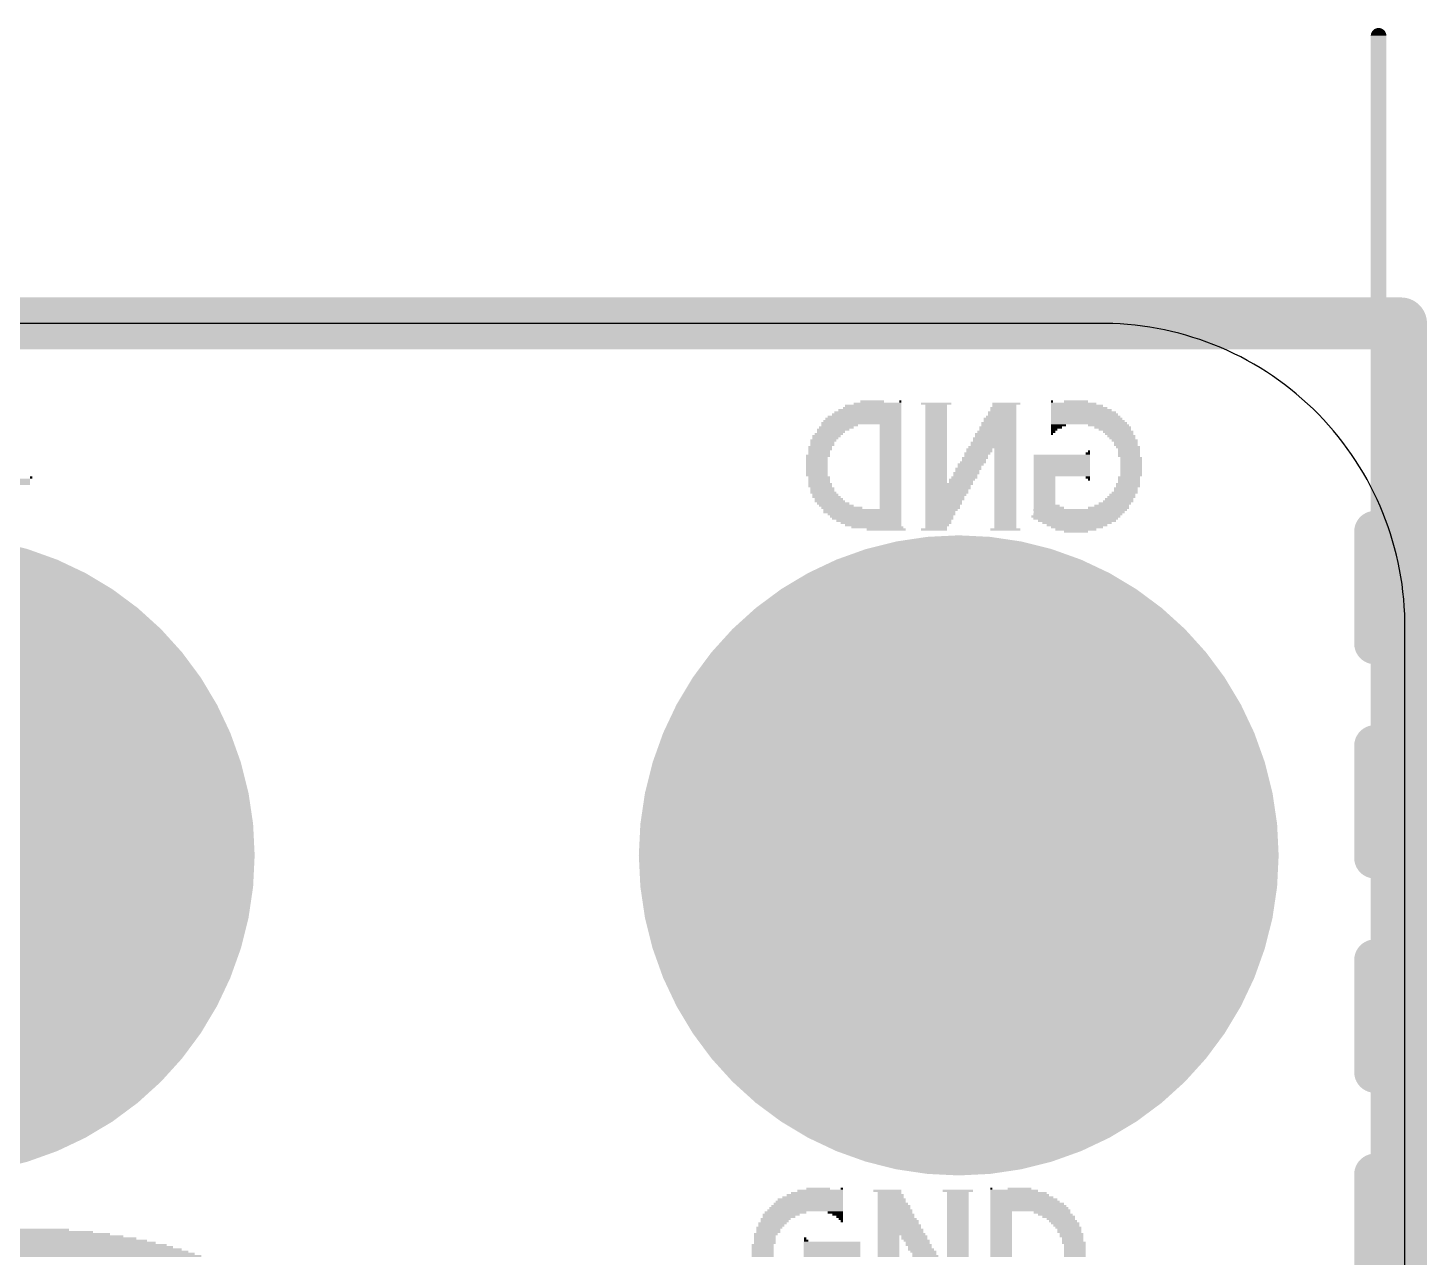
# Model space of a CAD drawing. Extents: x 0 to 53.3, y -0.3 to 28.3.
# Drawn here: x 38.15 to 51.82, y 16.29 to 28.28 of the extents above; entities that cross this region are included whole.
import ezdxf

# ---------------------------------------------------------------- set-up
doc = ezdxf.new("R2010")
doc.units = 0
for name, color, linetype in [('1', 12, 'CONTINUOUS'), ('16', 5, 'CONTINUOUS'), ('17', 110, 'CONTINUOUS'), ('20', 4, 'CONTINUOUS'), ('200', 132, 'CONTINUOUS'), ('201', 6, 'CONTINUOUS'), ('21', 40, 'CONTINUOUS'), ('51', 253, 'CONTINUOUS')]:
    doc.layers.add(name, color=color, linetype=linetype)

# ---------------------------------------------------------------- blocks, each defined once
blk = doc.blocks.new('ROUNDP')
at = {"const_width": 0.5}
blk.add_lwpolyline([(0, -0.25, 1), (0, 0.25, 1), (0, -0.25)], format="xyb", dxfattribs=at)
blk = doc.blocks.new('RECT')
blk.add_solid([(-0.5, -0.5), (0.5, -0.5), (-0.5, 0.5), (0.5, 0.5)])

msp = doc.modelspace()

# ---------------------------------------------------------------- linework, layer by layer
at = {"layer": '1', "const_width": 0.508}
for points in [[(0.254, 25.4), (51.562, 25.4)], [(51.562, 25.4), (51.562, 0)]]:
    msp.add_lwpolyline(points, dxfattribs=at)
at = {"layer": '1'}
for points, const_width in [([(51.689, 25.4, 1), (51.435, 25.4)], 0.254), ([(51.562, 25.273, 1), (51.562, 25.527)], 0.254), ([(37.2429, 17.5918, 1), (37.2429, 22.8242, 1), (37.2429, 17.5918)], 1.016), ([(47.2429, 17.5918, 1), (47.2429, 22.8242, 1), (47.2429, 17.5918)], 1.016)]:
    msp.add_lwpolyline(points, format="xyb", dxfattribs=dict(at, const_width=const_width))
at = {"layer": '16', "const_width": 0.508}
for points in [[(0.254, 25.4), (51.562, 25.4)], [(51.562, 25.4), (51.562, 0)]]:
    msp.add_lwpolyline(points, dxfattribs=at)
at = {"layer": '16', "const_width": 0.254}
for points in [[(51.689, 25.4, 1), (51.435, 25.4)], [(51.562, 25.273, 1), (51.562, 25.527)]]:
    msp.add_lwpolyline(points, format="xyb", dxfattribs=at)
at = {"layer": '20'}
for p, q in [((48.6, 25.4), (3.2, 25.4)), ((51.6, 3), (51.6, 22.49))]:
    msp.add_line(p, q, dxfattribs=at)
msp.add_arc((48.645, 22.445), 2.9553, 0.8725, 90.8725, dxfattribs=at)
at = {"layer": '21', "const_width": 0.4064}
for points in [[(51.308, 22.2765), (51.308, 23.368)], [(51.308, 20.185), (51.308, 21.2765)], [(51.308, 18.0935), (51.308, 19.185)], [(51.308, 16.002), (51.308, 17.0935)]]:
    msp.add_lwpolyline(points, dxfattribs=at)
at = {"layer": '21', "const_width": 0.2032}
for points in [[(51.4096, 23.368, 1), (51.2064, 23.368)], [(51.2064, 22.2765, 1), (51.4096, 22.2765)], [(51.4096, 21.2765, 1), (51.2064, 21.2765)], [(51.2064, 20.185, 1), (51.4096, 20.185)], [(51.4096, 19.185, 1), (51.2064, 19.185)], [(51.2064, 18.0935, 1), (51.4096, 18.0935)], [(51.4096, 17.0935, 1), (51.2064, 17.0935)]]:
    msp.add_lwpolyline(points, format="xyb", dxfattribs=at)
at = {"layer": '51', "const_width": 0.1524}
msp.add_lwpolyline([(51.3429, 16.208), (51.3429, 28.208)], dxfattribs=at)
at = {"layer": '51', "const_width": 0.0762}
msp.add_lwpolyline([(51.381, 28.208, 1), (51.3048, 28.208)], format="xyb", dxfattribs=at)

# ---------------------------------------------------------------- block references
at = {"layer": '17', "xscale": 5.266, "yscale": 5.266}
for p in [(37.2429, 20.208), (37.2429, 20.208), (47.2429, 20.208), (47.2429, 20.208)]:
    msp.add_blockref('ROUNDP', p, dxfattribs=at)
at = {"layer": '200'}
for p, xscale, yscale in [((45.8889, 16.9333), 0.4445, 0.0211), ((45.8686, 16.9545), 0.2311, 0.0213), ((46.101, 16.9545), 0.0203, 0.0213), ((46.5455, 16.9333), 0.2743, 0.0211), ((47.2338, 16.9333), 0.2946, 0.0211), ((47.5615, 16.9545), 0.0203, 0.0213), ((47.7838, 16.9333), 0.4648, 0.0211), ((47.8371, 16.9545), 0.2311, 0.0213), ((45.7733, 16.8063), 0.6756, 0.0211), ((45.7835, 16.8275), 0.6553, 0.0213), ((45.7937, 16.8487), 0.635, 0.0211), ((45.8152, 16.8698), 0.5918, 0.0211), ((45.8368, 16.891), 0.5486, 0.0213), ((45.8572, 16.9122), 0.508, 0.0211), ((46.5785, 16.891), 0.254, 0.0213), ((46.5785, 16.8698), 0.254, 0.0211), ((46.5988, 16.8063), 0.2946, 0.0211), ((46.5671, 16.9122), 0.2311, 0.0211), ((46.5887, 16.8487), 0.2743, 0.0211), ((46.5887, 16.8275), 0.2743, 0.0213), ((47.2338, 16.9122), 0.2134, 0.0211), ((47.2338, 16.891), 0.2134, 0.0213), ((47.2338, 16.8698), 0.2134, 0.0211), ((47.2338, 16.8487), 0.2134, 0.0211), ((47.2338, 16.8275), 0.2134, 0.0213), ((47.2338, 16.8063), 0.2134, 0.0211), ((47.8269, 16.9122), 0.5512, 0.0211), ((47.8371, 16.891), 0.5715, 0.0213), ((47.8587, 16.8698), 0.6147, 0.0211), ((47.879, 16.8487), 0.6553, 0.0211), ((47.8904, 16.8275), 0.6782, 0.0213), ((47.9108, 16.8063), 0.7188, 0.0211), ((45.4558, 16.6582), 0.2946, 0.0211), ((45.5092, 16.7005), 0.3607, 0.0213), ((45.4876, 16.6793), 0.3175, 0.0211), ((45.5511, 16.7217), 0.4039, 0.0211), ((45.7416, 16.7428), 0.7391, 0.0211), ((45.7518, 16.764), 0.7188, 0.0213), ((45.7619, 16.7852), 0.6985, 0.0211), ((46.0375, 16.7217), 0.1473, 0.0211), ((46.0591, 16.7005), 0.1041, 0.0213), ((46.0794, 16.6793), 0.0635, 0.0211), ((46.0908, 16.6582), 0.0406, 0.0211), ((46.6204, 16.7428), 0.3378, 0.0211), ((46.6204, 16.7217), 0.3378, 0.0211), ((46.642, 16.6582), 0.381, 0.0211), ((46.6103, 16.7852), 0.3175, 0.0211), ((46.6103, 16.764), 0.3175, 0.0213), ((46.6306, 16.7005), 0.3581, 0.0213), ((46.6306, 16.6793), 0.3581, 0.0211), ((47.2338, 16.7852), 0.2134, 0.0211), ((47.2338, 16.764), 0.2134, 0.0213), ((47.2338, 16.7428), 0.2134, 0.0211), ((47.2338, 16.7217), 0.2134, 0.0211), ((47.2338, 16.7005), 0.2134, 0.0213), ((47.2338, 16.6793), 0.2134, 0.0211), ((47.2338, 16.6582), 0.2134, 0.0211), ((47.9222, 16.7852), 0.7417, 0.0211), ((47.9323, 16.764), 0.762, 0.0213), ((47.9425, 16.7428), 0.7823, 0.0211), ((47.6568, 16.7217), 0.2108, 0.0211), ((47.6568, 16.7005), 0.2108, 0.0213), ((47.6568, 16.6793), 0.2108, 0.0211), ((47.6568, 16.6582), 0.2108, 0.0211), ((48.1546, 16.7217), 0.3581, 0.0211), ((48.1863, 16.7005), 0.3404, 0.0213), ((48.2181, 16.6793), 0.3175, 0.0211), ((48.2397, 16.6582), 0.2743, 0.0211), ((45.3923, 16.5735), 0.254, 0.0213), ((45.3822, 16.5523), 0.2337, 0.0211), ((45.3822, 16.5312), 0.2337, 0.0211), ((45.4241, 16.6158), 0.2769, 0.0211), ((45.4127, 16.5947), 0.254, 0.0211), ((45.4457, 16.637), 0.2743, 0.0213), ((46.101, 16.637), 0.0203, 0.0213), ((46.6522, 16.637), 0.4013, 0.0213), ((46.6522, 16.6158), 0.4013, 0.0211), ((46.6623, 16.5947), 0.4216, 0.0211), ((46.6623, 16.5735), 0.4216, 0.0213), ((46.6738, 16.5523), 0.4445, 0.0211), ((46.6738, 16.5312), 0.4445, 0.0211), ((47.2338, 16.637), 0.2134, 0.0213), ((47.2338, 16.6158), 0.2134, 0.0211), ((47.2338, 16.5947), 0.2134, 0.0211), ((47.2338, 16.5735), 0.2134, 0.0213), ((47.2338, 16.5523), 0.2134, 0.0211), ((47.2338, 16.5312), 0.2134, 0.0211), ((47.6568, 16.637), 0.2108, 0.0213), ((47.6568, 16.6158), 0.2108, 0.0211), ((47.6568, 16.5947), 0.2108, 0.0211), ((47.6568, 16.5735), 0.2108, 0.0213), ((47.6568, 16.5523), 0.2108, 0.0211), ((47.6568, 16.5312), 0.2108, 0.0211), ((48.26, 16.637), 0.2743, 0.0213), ((48.2816, 16.6158), 0.2769, 0.0211), ((48.293, 16.5947), 0.254, 0.0211), ((48.3133, 16.5735), 0.254, 0.0213), ((48.3235, 16.5523), 0.2337, 0.0211), ((48.3235, 16.5312), 0.2337, 0.0211), ((45.3288, 16.4042), 0.2134, 0.0211), ((45.3606, 16.51), 0.2311, 0.0213), ((45.3504, 16.4888), 0.2108, 0.0211), ((45.3504, 16.4677), 0.2108, 0.0211), ((45.3504, 16.4465), 0.2108, 0.0213), ((45.3504, 16.4253), 0.2108, 0.0211), ((45.7416, 16.4677), 0.0229, 0.0211), ((46.0057, 16.4253), 0.5512, 0.0211), ((46.0057, 16.4042), 0.5512, 0.0211), ((45.7518, 16.4465), 0.0432, 0.0213), ((46.6839, 16.51), 0.4648, 0.0213), ((46.5569, 16.4888), 0.2108, 0.0211), ((46.5569, 16.4677), 0.2108, 0.0211), ((46.5569, 16.4465), 0.2108, 0.0213), ((46.5569, 16.4253), 0.2108, 0.0211), ((46.5569, 16.4042), 0.2108, 0.0211), ((46.8097, 16.4888), 0.254, 0.0211), ((46.8097, 16.4677), 0.254, 0.0211), ((46.8325, 16.4465), 0.254, 0.0213), ((46.8528, 16.4042), 0.254, 0.0211), ((46.8427, 16.4253), 0.2337, 0.0211), ((47.2338, 16.51), 0.2134, 0.0213), ((47.2338, 16.4888), 0.2134, 0.0211), ((47.2338, 16.4677), 0.2134, 0.0211), ((47.2338, 16.4465), 0.2134, 0.0213), ((47.2338, 16.4253), 0.2134, 0.0211), ((47.2338, 16.4042), 0.2134, 0.0211), ((47.6568, 16.51), 0.2108, 0.0213), ((47.6568, 16.4888), 0.2108, 0.0211), ((47.6568, 16.4677), 0.2108, 0.0211), ((47.6568, 16.4465), 0.2108, 0.0213), ((47.6568, 16.4253), 0.2108, 0.0211), ((47.6568, 16.4042), 0.2108, 0.0211), ((48.3451, 16.51), 0.2311, 0.0213), ((48.3451, 16.4888), 0.2311, 0.0211), ((48.3553, 16.4677), 0.2108, 0.0211), ((48.3553, 16.4465), 0.2108, 0.0213), ((48.3667, 16.4253), 0.2337, 0.0211), ((48.3768, 16.4042), 0.2134, 0.0211), ((45.3288, 16.383), 0.2134, 0.0213), ((45.3288, 16.3618), 0.2134, 0.0211), ((45.3288, 16.3407), 0.2134, 0.0211), ((45.3288, 16.3195), 0.2134, 0.0213), ((45.3288, 16.2983), 0.2134, 0.0211), ((46.0057, 16.383), 0.5512, 0.0213), ((46.0057, 16.3618), 0.5512, 0.0211), ((46.0057, 16.3407), 0.5512, 0.0211), ((46.0057, 16.3195), 0.5512, 0.0213), ((46.0057, 16.2983), 0.5512, 0.0211), ((46.5569, 16.383), 0.2108, 0.0213), ((46.5569, 16.3618), 0.2108, 0.0211), ((46.5569, 16.3407), 0.2108, 0.0211), ((46.5569, 16.3195), 0.2108, 0.0213), ((46.5569, 16.2983), 0.2108, 0.0211), ((46.863, 16.383), 0.2337, 0.0213), ((46.8732, 16.3618), 0.254, 0.0211), ((46.896, 16.3407), 0.254, 0.0211), ((46.9062, 16.3195), 0.2337, 0.0213), ((46.9163, 16.2983), 0.254, 0.0211), ((47.2338, 16.383), 0.2134, 0.0213), ((47.2338, 16.3618), 0.2134, 0.0211), ((47.2338, 16.3407), 0.2134, 0.0211), ((47.2338, 16.3195), 0.2134, 0.0213), ((47.2338, 16.2983), 0.2134, 0.0211), ((47.6568, 16.383), 0.2108, 0.0213), ((47.6568, 16.3618), 0.2108, 0.0211), ((47.6568, 16.3407), 0.2108, 0.0211), ((47.6568, 16.3195), 0.2108, 0.0213), ((47.6568, 16.2983), 0.2108, 0.0211), ((48.3768, 16.383), 0.2134, 0.0213), ((48.3768, 16.3618), 0.2134, 0.0211), ((48.3768, 16.3407), 0.2134, 0.0211), ((48.3768, 16.3195), 0.2134, 0.0213), ((48.3768, 16.2983), 0.2134, 0.0211)]:
    msp.add_blockref('RECT', p, dxfattribs=dict(at, xscale=xscale, yscale=yscale))
at = {"layer": '201', "rotation": 180}
for p, xscale, yscale in [((46.4071, 24.5957), 0.5512, 0.0211), ((46.4503, 24.6168), 0.4648, 0.0211), ((46.3969, 24.638), 0.2311, 0.0213), ((46.6725, 24.638), 0.0203, 0.0213), ((47.0218, 24.6168), 0.2972, 0.0211), ((47.0218, 24.5957), 0.2108, 0.0211), ((47.7088, 24.6168), 0.2743, 0.0211), ((47.6885, 24.5957), 0.2337, 0.0211), ((48.1533, 24.638), 0.0203, 0.0213), ((48.3654, 24.6168), 0.4445, 0.0211), ((48.3972, 24.5957), 0.508, 0.0211), ((48.387, 24.638), 0.2337, 0.0213), ((46.3017, 24.4475), 0.762, 0.0213), ((46.3118, 24.4687), 0.7417, 0.0211), ((46.3233, 24.4898), 0.7188, 0.0211), ((46.3436, 24.511), 0.6782, 0.0213), ((46.355, 24.5322), 0.6553, 0.0211), ((46.3753, 24.5533), 0.6147, 0.0211), ((46.3969, 24.5745), 0.5715, 0.0213), ((47.0218, 24.5745), 0.2108, 0.0213), ((47.0218, 24.5533), 0.2108, 0.0211), ((47.0218, 24.5322), 0.2108, 0.0211), ((47.0218, 24.511), 0.2108, 0.0213), ((47.0218, 24.4898), 0.2108, 0.0211), ((47.0218, 24.4687), 0.2108, 0.0211), ((47.0218, 24.4475), 0.2108, 0.0213), ((47.6466, 24.4687), 0.3175, 0.0211), ((47.6466, 24.4475), 0.3175, 0.0213), ((47.6568, 24.4898), 0.2972, 0.0211), ((47.6669, 24.5322), 0.2769, 0.0211), ((47.6669, 24.511), 0.2769, 0.0213), ((47.6783, 24.5745), 0.254, 0.0213), ((47.6783, 24.5533), 0.254, 0.0211), ((48.4708, 24.511), 0.6553, 0.0213), ((48.4188, 24.5745), 0.5512, 0.0213), ((48.4391, 24.5533), 0.5918, 0.0211), ((48.4607, 24.5322), 0.635, 0.0211), ((48.4823, 24.4898), 0.6782, 0.0211), ((48.4924, 24.4687), 0.6985, 0.0211), ((48.5026, 24.4475), 0.7188, 0.0213), ((45.974, 24.3205), 0.2743, 0.0213), ((46.0159, 24.3628), 0.3175, 0.0211), ((45.9943, 24.3417), 0.2743, 0.0211), ((46.0477, 24.384), 0.3404, 0.0213), ((46.2915, 24.4263), 0.7823, 0.0211), ((46.0794, 24.4052), 0.3581, 0.0211), ((46.5772, 24.4052), 0.2108, 0.0211), ((46.5772, 24.384), 0.2108, 0.0213), ((46.5772, 24.3628), 0.2108, 0.0211), ((46.5772, 24.3417), 0.2108, 0.0211), ((46.5772, 24.3205), 0.2108, 0.0213), ((47.0218, 24.4263), 0.2108, 0.0211), ((47.0218, 24.4052), 0.2108, 0.0211), ((47.0218, 24.384), 0.2108, 0.0213), ((47.0218, 24.3628), 0.2108, 0.0211), ((47.0218, 24.3417), 0.2108, 0.0211), ((47.0218, 24.3205), 0.2108, 0.0213), ((47.6034, 24.3205), 0.4039, 0.0213), ((47.6148, 24.3417), 0.381, 0.0211), ((47.625, 24.384), 0.3607, 0.0213), ((47.625, 24.3628), 0.3607, 0.0211), ((47.6352, 24.4263), 0.3404, 0.0211), ((47.6352, 24.4052), 0.3404, 0.0211), ((48.2168, 24.4052), 0.1473, 0.0211), ((48.1965, 24.384), 0.1067, 0.0213), ((48.1749, 24.3628), 0.0635, 0.0211), ((48.1533, 24.3205), 0.0203, 0.0213), ((48.514, 24.4263), 0.7417, 0.0211), ((48.1648, 24.3417), 0.0432, 0.0211), ((48.7045, 24.4052), 0.4013, 0.0211), ((48.7464, 24.384), 0.3581, 0.0213), ((48.7667, 24.3628), 0.3175, 0.0211), ((48.7998, 24.3417), 0.2972, 0.0211), ((48.8099, 24.3205), 0.2769, 0.0213), ((45.8889, 24.1935), 0.2311, 0.0213), ((45.9105, 24.2358), 0.2337, 0.0211), ((45.9105, 24.2147), 0.2337, 0.0211), ((45.9207, 24.257), 0.254, 0.0213), ((45.9524, 24.2993), 0.2769, 0.0211), ((45.941, 24.2782), 0.254, 0.0211), ((46.5772, 24.2993), 0.2108, 0.0211), ((46.5772, 24.2782), 0.2108, 0.0211), ((46.5772, 24.257), 0.2108, 0.0213), ((46.5772, 24.2358), 0.2108, 0.0211), ((46.5772, 24.2147), 0.2108, 0.0211), ((46.5772, 24.1935), 0.2108, 0.0213), ((47.0218, 24.2993), 0.2108, 0.0211), ((47.0218, 24.2782), 0.2108, 0.0211), ((47.0218, 24.257), 0.2108, 0.0213), ((47.0218, 24.2358), 0.2108, 0.0211), ((47.0218, 24.2147), 0.2108, 0.0211), ((47.0218, 24.1935), 0.2108, 0.0213), ((47.5717, 24.1935), 0.4674, 0.0213), ((47.5831, 24.2358), 0.4445, 0.0211), ((47.5831, 24.2147), 0.4445, 0.0211), ((47.5933, 24.2782), 0.4242, 0.0211), ((47.5933, 24.257), 0.4242, 0.0213), ((47.6034, 24.2993), 0.4039, 0.0211), ((48.8315, 24.2993), 0.2743, 0.0211), ((48.8417, 24.2782), 0.254, 0.0211), ((48.862, 24.257), 0.254, 0.0213), ((48.8734, 24.2358), 0.2311, 0.0211), ((48.8734, 24.2147), 0.2311, 0.0211), ((48.895, 24.1935), 0.2337, 0.0213), ((45.8673, 24.1088), 0.2337, 0.0211), ((45.8572, 24.0877), 0.2134, 0.0211), ((45.8572, 24.0665), 0.2134, 0.0213), ((45.8572, 24.0453), 0.2134, 0.0211), ((45.8889, 24.1723), 0.2311, 0.0211), ((45.8788, 24.1512), 0.2108, 0.0211), ((45.8788, 24.13), 0.2108, 0.0213), ((46.5772, 24.1723), 0.2108, 0.0211), ((46.5772, 24.1512), 0.2108, 0.0211), ((46.5772, 24.13), 0.2108, 0.0213), ((46.5772, 24.1088), 0.2108, 0.0211), ((46.5772, 24.0877), 0.2108, 0.0211), ((46.5772, 24.0665), 0.2108, 0.0213), ((46.5772, 24.0453), 0.2108, 0.0211), ((47.0218, 24.1723), 0.2108, 0.0211), ((47.0218, 24.1512), 0.2108, 0.0211), ((47.0218, 24.13), 0.2108, 0.0213), ((47.0218, 24.1088), 0.2108, 0.0211), ((47.0218, 24.0877), 0.2108, 0.0211), ((47.0218, 24.0665), 0.2108, 0.0213), ((47.0218, 24.0453), 0.2108, 0.0211), ((47.3812, 24.0453), 0.254, 0.0211), ((47.4015, 24.0877), 0.254, 0.0211), ((47.3913, 24.0665), 0.2337, 0.0213), ((47.4243, 24.13), 0.254, 0.0213), ((47.4129, 24.1088), 0.2311, 0.0211), ((47.4447, 24.1723), 0.254, 0.0211), ((47.4447, 24.1512), 0.254, 0.0211), ((47.6987, 24.1723), 0.2134, 0.0211), ((47.6987, 24.1512), 0.2134, 0.0211), ((47.6987, 24.13), 0.2134, 0.0213), ((47.6987, 24.1088), 0.2134, 0.0211), ((47.6987, 24.0877), 0.2134, 0.0211), ((47.6987, 24.0665), 0.2134, 0.0213), ((47.6987, 24.0453), 0.2134, 0.0211), ((48.2486, 24.1088), 0.5512, 0.0211), ((48.2486, 24.0877), 0.5512, 0.0211), ((48.2486, 24.0665), 0.5512, 0.0213), ((48.2486, 24.0453), 0.5512, 0.0211), ((48.5026, 24.13), 0.0432, 0.0213), ((48.514, 24.1512), 0.0203, 0.0211), ((48.9052, 24.1723), 0.2134, 0.0211), ((48.9052, 24.1512), 0.2134, 0.0211), ((48.9052, 24.13), 0.2134, 0.0213), ((48.9052, 24.1088), 0.2134, 0.0211), ((48.9268, 24.0877), 0.2108, 0.0211), ((48.9268, 24.0665), 0.2108, 0.0213), ((48.9268, 24.0453), 0.2108, 0.0211), ((45.8572, 24.0242), 0.2134, 0.0211), ((45.8572, 24.003), 0.2134, 0.0213), ((45.8572, 23.9818), 0.2134, 0.0211), ((45.8572, 23.9607), 0.2134, 0.0211), ((45.8572, 23.9395), 0.2134, 0.0213), ((45.8572, 23.9183), 0.2134, 0.0211), ((46.5772, 24.0242), 0.2108, 0.0211), ((46.5772, 24.003), 0.2108, 0.0213), ((46.5772, 23.9818), 0.2108, 0.0211), ((46.5772, 23.9607), 0.2108, 0.0211), ((46.5772, 23.9395), 0.2108, 0.0213), ((46.5772, 23.9183), 0.2108, 0.0211), ((47.0218, 24.0242), 0.2108, 0.0211), ((47.0218, 24.003), 0.2108, 0.0213), ((47.0218, 23.9818), 0.2108, 0.0211), ((47.0218, 23.9607), 0.2108, 0.0211), ((47.0218, 23.9395), 0.2108, 0.0213), ((47.0218, 23.9183), 0.2108, 0.0211), ((47.3075, 23.9183), 0.2337, 0.0211), ((47.3177, 23.9395), 0.254, 0.0213), ((47.338, 23.9818), 0.254, 0.0211), ((47.3278, 23.9607), 0.2337, 0.0211), ((47.3608, 24.0242), 0.254, 0.0211), ((47.3494, 24.003), 0.2311, 0.0213), ((47.6987, 24.0242), 0.2134, 0.0211), ((47.6987, 24.003), 0.2134, 0.0213), ((47.6987, 23.9818), 0.2134, 0.0211), ((47.6987, 23.9607), 0.2134, 0.0211), ((47.6987, 23.9395), 0.2134, 0.0213), ((47.6987, 23.9183), 0.2134, 0.0211), ((48.2486, 24.0242), 0.5512, 0.0211), ((48.2486, 24.003), 0.5512, 0.0213), ((48.2486, 23.9818), 0.5512, 0.0211), ((48.2486, 23.9607), 0.5512, 0.0211), ((48.2486, 23.9395), 0.5512, 0.0213), ((48.2486, 23.9183), 0.5512, 0.0211), ((48.9268, 24.0242), 0.2108, 0.0211), ((48.9268, 24.003), 0.2108, 0.0213), ((48.9268, 23.9818), 0.2108, 0.0211), ((48.9268, 23.9607), 0.2108, 0.0211), ((48.9268, 23.9395), 0.2108, 0.0213), ((48.9268, 23.9183), 0.2108, 0.0211), ((38.0467, 23.876), 0.254, 0.0213), ((38.0467, 23.8548), 0.254, 0.0211), ((38.0467, 23.8337), 0.254, 0.0211), ((38.1851, 23.8972), 0.0229, 0.0211), ((45.8788, 23.8972), 0.2108, 0.0211), ((45.8788, 23.876), 0.2108, 0.0213), ((45.8788, 23.8548), 0.2108, 0.0211), ((45.8889, 23.8337), 0.2311, 0.0211), ((45.8889, 23.8125), 0.2311, 0.0213), ((45.9105, 23.7913), 0.2337, 0.0211), ((45.9105, 23.7702), 0.2337, 0.0211), ((46.5772, 23.8972), 0.2108, 0.0211), ((46.5772, 23.876), 0.2108, 0.0213), ((46.5772, 23.8548), 0.2108, 0.0211), ((46.5772, 23.8337), 0.2108, 0.0211), ((46.5772, 23.8125), 0.2108, 0.0213), ((46.5772, 23.7913), 0.2108, 0.0211), ((46.5772, 23.7702), 0.2108, 0.0211), ((47.1487, 23.8337), 0.4648, 0.0211), ((47.1386, 23.8125), 0.4445, 0.0213), ((47.1386, 23.7913), 0.4445, 0.0211), ((47.0218, 23.8972), 0.2108, 0.0211), ((47.0218, 23.876), 0.2108, 0.0213), ((47.0218, 23.8548), 0.2108, 0.0211), ((47.1272, 23.7702), 0.4216, 0.0211), ((47.2643, 23.8548), 0.2337, 0.0211), ((47.2745, 23.876), 0.254, 0.0213), ((47.2973, 23.8972), 0.254, 0.0211), ((47.6987, 23.8972), 0.2134, 0.0211), ((47.6987, 23.876), 0.2134, 0.0213), ((47.6987, 23.8548), 0.2134, 0.0211), ((47.6987, 23.8337), 0.2134, 0.0211), ((47.6987, 23.8125), 0.2134, 0.0213), ((47.6987, 23.7913), 0.2134, 0.0211), ((47.6987, 23.7702), 0.2134, 0.0211), ((48.0797, 23.8972), 0.2134, 0.0211), ((48.0797, 23.876), 0.2134, 0.0213), ((48.0797, 23.8548), 0.2134, 0.0211), ((48.0797, 23.8337), 0.2134, 0.0211), ((48.0797, 23.8125), 0.2134, 0.0213), ((48.0797, 23.7913), 0.2134, 0.0211), ((48.0797, 23.7702), 0.2134, 0.0211), ((48.5026, 23.8972), 0.0432, 0.0211), ((48.514, 23.876), 0.0203, 0.0213), ((48.8734, 23.7913), 0.2311, 0.0211), ((48.8734, 23.7702), 0.2311, 0.0211), ((48.895, 23.8337), 0.2337, 0.0211), ((48.895, 23.8125), 0.2337, 0.0213), ((48.9052, 23.8972), 0.2134, 0.0211), ((48.9052, 23.876), 0.2134, 0.0213), ((48.9052, 23.8548), 0.2134, 0.0211), ((45.9207, 23.749), 0.254, 0.0213), ((45.9524, 23.7067), 0.2769, 0.0211), ((45.941, 23.7278), 0.254, 0.0211), ((45.974, 23.6855), 0.2743, 0.0213), ((45.9842, 23.6643), 0.2946, 0.0211), ((46.0159, 23.6432), 0.3175, 0.0211), ((46.5772, 23.749), 0.2108, 0.0213), ((46.5772, 23.7278), 0.2108, 0.0211), ((46.5772, 23.7067), 0.2108, 0.0211), ((46.5772, 23.6855), 0.2108, 0.0213), ((46.5772, 23.6643), 0.2108, 0.0211), ((46.5772, 23.6432), 0.2108, 0.0211), ((47.117, 23.7278), 0.4013, 0.0211), ((47.1068, 23.7067), 0.381, 0.0211), ((47.1068, 23.6855), 0.381, 0.0213), ((47.1272, 23.749), 0.4216, 0.0213), ((47.0954, 23.6643), 0.3581, 0.0211), ((47.0954, 23.6432), 0.3581, 0.0211), ((47.6987, 23.749), 0.2134, 0.0213), ((47.6987, 23.7278), 0.2134, 0.0211), ((47.6987, 23.7067), 0.2134, 0.0211), ((47.6987, 23.6855), 0.2134, 0.0213), ((47.6987, 23.6643), 0.2134, 0.0211), ((47.6987, 23.6432), 0.2134, 0.0211), ((48.0797, 23.749), 0.2134, 0.0213), ((48.0797, 23.7278), 0.2134, 0.0211), ((48.0797, 23.7067), 0.2134, 0.0211), ((48.0797, 23.6855), 0.2134, 0.0213), ((48.0797, 23.6643), 0.2134, 0.0211), ((48.0797, 23.6432), 0.2134, 0.0211), ((48.7667, 23.6432), 0.3175, 0.0211), ((48.7998, 23.6643), 0.2972, 0.0211), ((48.8099, 23.6855), 0.2769, 0.0213), ((48.8315, 23.7067), 0.2743, 0.0211), ((48.8417, 23.7278), 0.254, 0.0211), ((48.862, 23.749), 0.254, 0.0213), ((46.0477, 23.622), 0.3404, 0.0213), ((46.101, 23.6008), 0.4013, 0.0211), ((46.3017, 23.5797), 0.762, 0.0211), ((46.3017, 23.5585), 0.762, 0.0213), ((46.3233, 23.5373), 0.7188, 0.0211), ((46.3334, 23.5162), 0.6985, 0.0211), ((46.3436, 23.495), 0.6782, 0.0213), ((46.5772, 23.622), 0.2108, 0.0213), ((46.5772, 23.6008), 0.2108, 0.0211), ((47.0853, 23.622), 0.3378, 0.0213), ((47.0853, 23.6008), 0.3378, 0.0211), ((47.0751, 23.5797), 0.3175, 0.0211), ((47.0637, 23.5585), 0.2946, 0.0213), ((47.0637, 23.5373), 0.2946, 0.0211), ((47.0535, 23.5162), 0.2743, 0.0211), ((47.0535, 23.495), 0.2743, 0.0213), ((47.6987, 23.622), 0.2134, 0.0213), ((47.6987, 23.6008), 0.2134, 0.0211), ((47.6987, 23.5797), 0.2134, 0.0211), ((47.6987, 23.5585), 0.2134, 0.0213), ((47.6987, 23.5373), 0.2134, 0.0211), ((47.6987, 23.5162), 0.2134, 0.0211), ((47.6987, 23.495), 0.2134, 0.0213), ((48.387, 23.5162), 0.8687, 0.0211), ((48.4289, 23.5797), 0.9119, 0.0211), ((48.4073, 23.5373), 0.8687, 0.0211), ((48.3857, 23.495), 0.8255, 0.0213), ((48.1, 23.622), 0.254, 0.0213), ((48.1216, 23.6008), 0.2972, 0.0211), ((48.4175, 23.5585), 0.889, 0.0213), ((48.7045, 23.6008), 0.4013, 0.0211), ((48.7363, 23.622), 0.3378, 0.0213), ((46.3652, 23.4738), 0.635, 0.0211), ((46.3867, 23.4527), 0.5918, 0.0211), ((46.4071, 23.4315), 0.5512, 0.0213), ((46.449, 23.4103), 0.508, 0.0211), ((46.5353, 23.3892), 0.381, 0.0211), ((47.0002, 23.3892), 0.254, 0.0211), ((47.0433, 23.4738), 0.254, 0.0211), ((47.0433, 23.4527), 0.254, 0.0211), ((47.0319, 23.4315), 0.2311, 0.0213), ((47.0218, 23.4103), 0.2108, 0.0211), ((47.6987, 23.3892), 0.2946, 0.0211), ((47.6987, 23.4738), 0.2134, 0.0211), ((47.6987, 23.4527), 0.2134, 0.0211), ((47.6987, 23.4315), 0.2134, 0.0213), ((47.6987, 23.4103), 0.2134, 0.0211), ((48.3972, 23.4738), 0.762, 0.0211), ((48.3972, 23.4527), 0.6756, 0.0211), ((48.3972, 23.4315), 0.5944, 0.0213), ((48.3972, 23.4103), 0.508, 0.0211), ((48.387, 23.3892), 0.4013, 0.0211), ((48.387, 23.368), 0.2337, 0.0213), ((38.1216, 16.5312), 1.3335, 0.0211), ((38.0886, 16.5523), 0.9322, 0.0211), ((38.2156, 16.4042), 2.5832, 0.0211), ((38.1953, 16.4253), 2.4105, 0.0211), ((38.1838, 16.4465), 2.2657, 0.0213), ((38.1737, 16.4677), 2.0726, 0.0211), ((38.1521, 16.4888), 1.8618, 0.0211), ((38.1419, 16.51), 1.6281, 0.0213), ((38.2575, 16.2983), 3.175, 0.0211), ((38.2473, 16.3195), 3.0683, 0.0213), ((38.2473, 16.3407), 2.9413, 0.0211), ((38.2372, 16.3618), 2.8346, 0.0211), ((38.2168, 16.383), 2.7076, 0.0213)]:
    msp.add_blockref('RECT', p, dxfattribs=dict(at, xscale=xscale, yscale=yscale))

doc.saveas('drawing.dxf')
